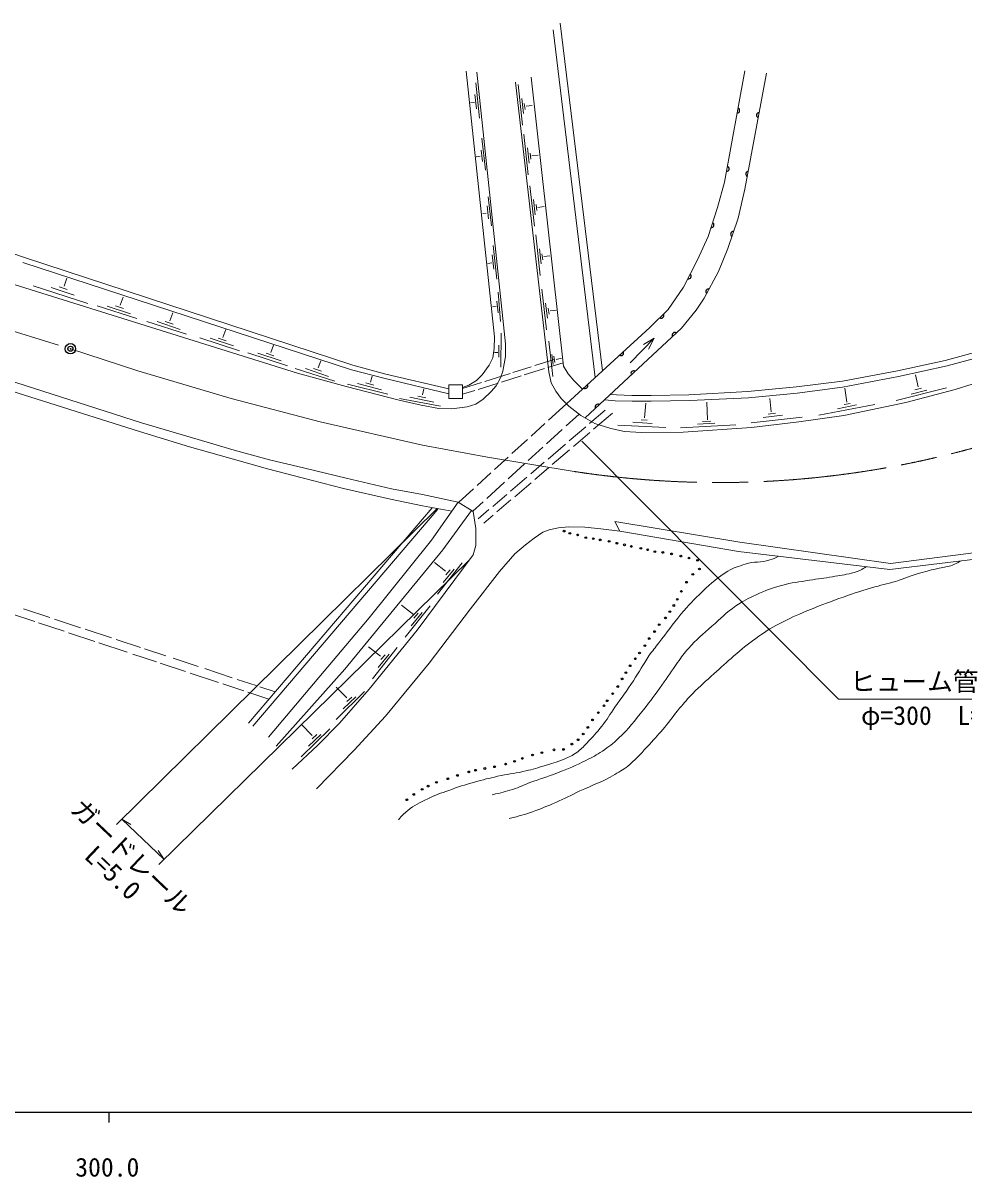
# Model space of a CAD drawing. Units: millimetres, scale not verified. Extents: x 40000 to 680000, y 20000 to 380000.
# Drawn here: x 359648 to 451178, y 198715 to 310915 of the extents above; entities that cross this region are included whole.
import ezdxf
from ezdxf.enums import TextEntityAlignment as Align

# ---------------------------------------------------------------- set-up
doc = ezdxf.new("R2010")
doc.units = ezdxf.units.MM
doc.header["$LTSCALE"] = 1000
doc.header["$PDMODE"] = 32
doc.header["$PDSIZE"] = 500
doc.linetypes.add('CHAIN', pattern=[18.5, 12, -1.5, 3.5, -1.5])
for name, color, linetype, lineweight in [('M-BGD', 7, 'Continuous', 13), ('M-BMK', 2, 'CHAIN', 13), ('M-BMK-SRVR', 3, 'Continuous', 25), ('M-STR-HTXT', 7, 'Continuous', 13), ('M-TTL-BAND', 7, 'Continuous', 25), ('M-WORK', 1, 'Continuous', 13)]:
    doc.layers.add(name, color=color, linetype=linetype, lineweight=lineweight)
doc.styles.add('ＭＳ ゴシック', font='')
doc.styles.get('ＭＳ ゴシック').set_extended_font_data('MS Gothic')

msp = doc.modelspace()

# ---------------------------------------------------------------- linework, layer by layer
at = {"layer": 'M-BGD'}
for p, q in [((416003, 277093), (411914, 310915)), ((415296, 276447), (411207, 310269)), ((405502, 280416), (402748, 306243)), ((406594, 279711), (403783, 306130)), ((409077, 305651), (412223, 277551)), ((427893, 295435), (429863, 306269)), ((429880, 294760), (431962, 306050)), ((403683, 305094), (404038, 301682)), ((407556, 305167), (410798, 276992)), ((408234, 300997), (407803, 304941)), ((403552, 303200), (403168, 303148)), ((403757, 302570), (403589, 303982)), ((408160, 303595), (408329, 302118)), ((408404, 303097), (408485, 302511)), ((318398, 301882), (359802, 288135)), ((408589, 302827), (409180, 302900)), ((404294, 299738), (404631, 296617)), ((408797, 296174), (408366, 300118)), ((404229, 298551), (404359, 297448)), ((408723, 298772), (408892, 297295)), ((404132, 297959), (403733, 297903)), ((408967, 298274), (409049, 297688)), ((409152, 298004), (409743, 298077)), ((409386, 291159), (408955, 295104)), ((427192, 292968), (427893, 295435)), ((405215, 291187), (404903, 294015)), ((429208, 291942), (429880, 294760)), ((404805, 293140), (404930, 291895)), ((409312, 293757), (409481, 292280)), ((409556, 293260), (409637, 292674)), ((409741, 292990), (410332, 293063)), ((426295, 290151), (427192, 292968)), ((404713, 292441), (404364, 292406)), ((428198, 288984), (429208, 291942)), ((409958, 286380), (409527, 290324)), ((425257, 287894), (426295, 290151)), ((405435, 287001), (405295, 288384)), ((405370, 289300), (405744, 286019)), ((409885, 288978), (410053, 287501)), ((410129, 288480), (410210, 287894)), ((427315, 286769), (428198, 288984)), ((359618, 287629), (391599, 277208)), ((359802, 288135), (391717, 277646)), ((405239, 287589), (404856, 287552)), ((410314, 288210), (410904, 288283)), ((423905, 285223), (425257, 287894)), ((425913, 284161), (427315, 286769)), ((358769, 285504), (386334, 276887)), ((360631, 285375), (365959, 283657)), ((364623, 284456), (362366, 285213)), ((363170, 285260), (363943, 285004)), ((363631, 285322), (363922, 286105)), ((410561, 281094), (410130, 285039)), ((422404, 283050), (423905, 285223)), ((369094, 283471), (369385, 284254)), ((405750, 283889), (405855, 282743)), ((406088, 281894), (405862, 284761)), ((425128, 282998), (425913, 284161)), ((366852, 283423), (370710, 282180)), ((370101, 282644), (367844, 283401)), ((368633, 283408), (369406, 283153)), ((405666, 283349), (405301, 283320)), ((410488, 283692), (410656, 282215)), ((410732, 283195), (410813, 282609)), ((410917, 282925), (411507, 282998)), ((420619, 281311), (422404, 283050)), ((423705, 281263), (425128, 282998)), ((371697, 281908), (375555, 280665)), ((374946, 281129), (372689, 281886)), ((373478, 281894), (374251, 281638)), ((373939, 281956), (374230, 282739)), ((379097, 280344), (379388, 281127)), ((406121, 277460), (406168, 280750)), ((414060, 275317), (420619, 281311)), ((414328, 272524), (423705, 281263)), ((376855, 280296), (380713, 279053)), ((380104, 279517), (377847, 280274)), ((378636, 280281), (379409, 280026)), ((383744, 278891), (384001, 279584)), ((405489, 279276), (405502, 280416)), ((405925, 279609), (405944, 278441)), ((406566, 278487), (406594, 279711)), ((411191, 276559), (410784, 279994)), ((418695, 277867), (421050, 280264)), ((421050, 280264), (420013, 279675)), ((421050, 280264), (420480, 279217)), ((381502, 278843), (385360, 277600)), ((384751, 278064), (382494, 278821)), ((383283, 278829), (384056, 278573)), ((405003, 277656), (405333, 278366)), ((405333, 278366), (405489, 279276)), ((405836, 278872), (405524, 278876)), ((406322, 277067), (406566, 278487)), ((411097, 278685), (411231, 277701)), ((411375, 277919), (411288, 278536)), ((411495, 278195), (412044, 278324)), ((449349, 278110), (453751, 279302)), ((449535, 277583), (453951, 278761)), ((354618, 277344), (371179, 272045)), ((386126, 277335), (389983, 276092)), ((389374, 276556), (387117, 277313)), ((387906, 277321), (388679, 277065)), ((388368, 277383), (388625, 278076)), ((391599, 277208), (394865, 276339)), ((391717, 277646), (394948, 276791)), ((404314, 276721), (405003, 277656)), ((407295, 276930), (409087, 277501)), ((408403, 276698), (410385, 277318)), ((409422, 277608), (411305, 278208)), ((410696, 277415), (412186, 277881)), ((412223, 277551), (412672, 276794)), ((444722, 277087), (449349, 278110)), ((444824, 276532), (449535, 277583)), ((355637, 276030), (370968, 271203)), ((386334, 276887), (391065, 275583)), ((393442, 276012), (393612, 276591)), ((394865, 276339), (401069, 274853)), ((394948, 276791), (401064, 275362)), ((403010, 275712), (403745, 276152)), ((403745, 276152), (404314, 276721)), ((404555, 276057), (407045, 276851)), ((405669, 275644), (406089, 276427)), ((406089, 276427), (406322, 277067)), ((406177, 276003), (408090, 276601)), ((410798, 276992), (411023, 275941)), ((412672, 276794), (413219, 276163)), ((413219, 276163), (414060, 275317)), ((434894, 275530), (439352, 276091)), ((439352, 276091), (444722, 277087)), ((439377, 275502), (444824, 276532)), ((446724, 275552), (446471, 276711)), ((450335, 275278), (455802, 277003)), ((391065, 275583), (396239, 274237)), ((391209, 275808), (395143, 274837)), ((394504, 275258), (392199, 275855)), ((392986, 275918), (393775, 275717)), ((398491, 274751), (398628, 275338)), ((401060, 275730), (402383, 275744)), ((401074, 274411), (401060, 275730)), ((402397, 274425), (402383, 275744)), ((402386, 275483), (403010, 275712)), ((402387, 275366), (404236, 275956)), ((402393, 274820), (403610, 275200)), ((403920, 275297), (405855, 275902)), ((404417, 274357), (405202, 275104)), ((405202, 275104), (405669, 275644)), ((411023, 275941), (411471, 275114)), ((411471, 275114), (412004, 274413)), ((412514, 273903), (414060, 275317)), ((424421, 274773), (430155, 275082)), ((430155, 275082), (434894, 275530)), ((430217, 274489), (434961, 274934)), ((434961, 274934), (439377, 275502)), ((439789, 274038), (439583, 275403)), ((444583, 274211), (449483, 275431)), ((445519, 274016), (450335, 275278)), ((447584, 275206), (446051, 274832)), ((447051, 275412), (446415, 275244)), ((396239, 274237), (398384, 273754)), ((396272, 274422), (400255, 273672)), ((399593, 274057), (397259, 274524)), ((398041, 274631), (398840, 274474)), ((401074, 274411), (402397, 274425)), ((402856, 273600), (403679, 273871)), ((403679, 273871), (404417, 274357)), ((412004, 274413), (412747, 273669)), ((416212, 274280), (417238, 274191)), ((416771, 274802), (417388, 274764)), ((417238, 274191), (418892, 274163)), ((417388, 274764), (418883, 274708)), ((418883, 274708), (420743, 274699)), ((418892, 274163), (420743, 274149)), ((420106, 272515), (420232, 273945)), ((420743, 274699), (424421, 274773)), ((420743, 274149), (424525, 274218)), ((424525, 274218), (430217, 274489)), ((426221, 272349), (426174, 274041)), ((432441, 273122), (432301, 274393)), ((437079, 272783), (442519, 273835)), ((438874, 273414), (440738, 273793)), ((439483, 272755), (445519, 274016)), ((439512, 273822), (440119, 273934)), ((398384, 273754), (400087, 273438)), ((400087, 273438), (401370, 273396)), ((401370, 273396), (402856, 273600)), ((412747, 273669), (413911, 272758)), ((413911, 272758), (415285, 271987)), ((414751, 271968), (416287, 273281)), ((415155, 271425), (416978, 272984)), ((431637, 272561), (433516, 272786)), ((432142, 272898), (432833, 272982)), ((435109, 272124), (439483, 272755)), ((371179, 272045), (376147, 270578)), ((412776, 270279), (414380, 271650)), ((415285, 271987), (416827, 271482)), ((417498, 271828), (422167, 271589)), ((418956, 272108), (420863, 271982)), ((419783, 272346), (420372, 272304)), ((423611, 271561), (428994, 271856)), ((423879, 271146), (430503, 271577)), ((425258, 271928), (426950, 272022)), ((425753, 272181), (426548, 272209)), ((430478, 272038), (435441, 272580)), ((430503, 271577), (435109, 272124)), ((370968, 271203), (375826, 269696)), ((376147, 270578), (380169, 269395)), ((413180, 269736), (414783, 271107)), ((416827, 271482), (418145, 271216)), ((418145, 271216), (419813, 271104)), ((419813, 271104), (423879, 271146)), ((375826, 269696), (379990, 268546)), ((380169, 269395), (383608, 268433)), ((410725, 268524), (412405, 269961)), ((411128, 267981), (412809, 269418)), ((379990, 268546), (383439, 267579)), ((383608, 268433), (387046, 267644)), ((409034, 267079), (410353, 268207)), ((383439, 267579), (386804, 266682)), ((387046, 267644), (391084, 266666)), ((409437, 266536), (410757, 267664)), ((386804, 266682), (390810, 265658)), ((391084, 266666), (395500, 265625)), ((407071, 265400), (408663, 266761)), ((407474, 264857), (409066, 266218)), ((390810, 265658), (395394, 264635)), ((395500, 265625), (398497, 265058)), ((398497, 265058), (401967, 264332)), ((405340, 263920), (406699, 265082)), ((381576, 242838), (399442, 263774)), ((395394, 264635), (398493, 263976)), ((398493, 263976), (401346, 263443)), ((401967, 264332), (399382, 260628)), ((401967, 264332), (403446, 263425)), ((405743, 263377), (407103, 264539)), ((381996, 242544), (400011, 263653)), ((400481, 259686), (403276, 263529)), ((403446, 263425), (403691, 261768)), ((403924, 262709), (404968, 263602)), ((404471, 262288), (405372, 263059)), ((403691, 261768), (403691, 260100)), ((410845, 261633), (410228, 261409)), ((411728, 261844), (410845, 261633)), ((412723, 261914), (411728, 261844)), ((414293, 261900), (412723, 261914)), ((415850, 261745), (414293, 261900)), ((417698, 261521), (415850, 261745)), ((417232, 262462), (429384, 260452)), ((417232, 262462), (417698, 261521)), ((417698, 261521), (429243, 259534)), ((399382, 260628), (393315, 253067)), ((409358, 260834), (408517, 260189)), ((410228, 261409), (409358, 260834)), ((429384, 260452), (444021, 258370)), ((390955, 248099), (400481, 259686)), ((403439, 259217), (397982, 251891)), ((403691, 260100), (403439, 259217)), ((407494, 259306), (406008, 257575)), ((408517, 260189), (407494, 259306)), ((429243, 259534), (443975, 257768)), ((444021, 258370), (453688, 259601)), ((400758, 257605), (399666, 258462)), ((399965, 255391), (402369, 258432)), ((443975, 257768), (453817, 258966)), ((400528, 256502), (401591, 257803)), ((400792, 257260), (401203, 257736)), ((406008, 257575), (403169, 253965)), ((359679, 253952), (362256, 253103)), ((397629, 253405), (396470, 254315)), ((396836, 251191), (399240, 254232)), ((397399, 252302), (398462, 253603)), ((403169, 253965), (399152, 248666)), ((358418, 253499), (360780, 252718)), ((361134, 252601), (363632, 251774)), ((362712, 252952), (365242, 252118)), ((393315, 253067), (383526, 241475)), ((397663, 253060), (398074, 253536)), ((364079, 251626), (366622, 250785)), ((365704, 251966), (368244, 251129)), ((397982, 251891), (393309, 246146)), ((367004, 250658), (369770, 249743)), ((368699, 250979), (371080, 250194)), ((394424, 249362), (393264, 250272)), ((370342, 249554), (372620, 248800)), ((371464, 250067), (373552, 249379)), ((374252, 249148), (376693, 248344)), ((393630, 247148), (396035, 250189)), ((394194, 248259), (395256, 249560)), ((394457, 249017), (394869, 249492)), ((372979, 248681), (375445, 247865)), ((377318, 248138), (379980, 247260)), ((384267, 240591), (390955, 248099)), ((399152, 248666), (394895, 243526)), ((375899, 247715), (378661, 246801)), ((380477, 247096), (382315, 246491)), ((379094, 246658), (381122, 245987)), ((381510, 245858), (383571, 245176)), ((382682, 246370), (384171, 245879)), ((390097, 243207), (392859, 245927)), ((391158, 245306), (390120, 246353)), ((393309, 246146), (390421, 242852)), ((390793, 244240), (392008, 245399)), ((391148, 244960), (391616, 245380)), ((394895, 243526), (391846, 240224)), ((387777, 241653), (386740, 242700)), ((390421, 242852), (388337, 240705)), ((386716, 239555), (389478, 242275)), ((387412, 240588), (388628, 241747)), ((387768, 241307), (388235, 241728)), ((388337, 240705), (385837, 238351)), ((391846, 240224), (388187, 236439)), ((373372, 229595), (372794, 230449))]:
    msp.add_line(p, q, dxfattribs=at)
at = {"layer": 'M-BGD', "lineweight": 25}
for centre in [(412286, 261515), (412841, 261292), (413598, 261142), (414393, 260880), (415122, 260778), (415795, 260656), (416664, 260525), (417421, 260338), (418159, 260179), (418823, 260021), (419748, 259843), (420412, 259703), (421113, 259516), (421889, 259441), (422739, 259301), (423646, 259086), (424431, 258899), (425263, 258675), (424805, 257310), (425450, 257833), (424197, 256544), (423295, 254884), (423692, 255656), (422568, 253679), (422950, 254278), (421537, 252411), (422144, 253073), (421081, 251743), (420143, 250378), (420566, 251063), (419216, 249099), (419619, 249664), (418705, 248421), (417925, 247139), (418294, 247753), (417002, 245706), (417501, 246395), (416161, 244528), (416481, 245014), (415617, 243863), (414594, 242426), (415048, 243153), (413641, 241224), (414139, 241784), (411298, 240245), (412232, 240283), (413042, 240800), (407466, 239124), (408213, 239410), (409210, 239747), (410120, 239971), (403004, 238096), (403665, 238264), (404568, 238432), (405515, 238600), (406593, 238856), (399052, 236720), (399864, 237086), (400979, 237435), (401901, 237759), (397656, 235910), (398473, 236409), (396990, 235393)]:
    msp.add_circle(centre, 83.5, dxfattribs=at)
for centre, start, end in [((429107, 302424), 272.37554, 67.01477), ((431266, 301962), 92.23159, 246.87082), ((428073, 296736), 272.37554, 67.01477), ((430212, 296247), 92.23159, 246.87082), ((426601, 291296), 265.00819, 59.64742), ((428736, 290386), 83.83909, 238.47832), ((424386, 286299), 255.81536, 50.45459), ((426323, 284806), 74.41638, 229.05561), ((421719, 282461), 236.91925, 31.55848), ((423057, 280582), 55.66076, 210.29999), ((417821, 278830), 235.10892, 29.74816), ((419043, 276842), 55.66076, 210.29999), ((414328, 275638), 235.10892, 29.74816), ((415568, 273604), 55.66076, 210.29999)]:
    msp.add_arc(centre, 256, start, end, dxfattribs=at)
at = {"layer": 'M-BGD'}
for points, knots in [([(396166, 233445), (396531, 233875), (396679, 234011), (397049, 234329), (397728, 234912), (398229, 235079), (399026, 235485), (399791, 235876), (400258, 236013), (401066, 236305), (402030, 236655), (402582, 236820), (403568, 237105), (404439, 237356), (404934, 237476), (405818, 237672), (406769, 237884), (407321, 237911), (408270, 238129), (409055, 238309), (409491, 238429), (410260, 238666), (411059, 238912), (411521, 239019), (412291, 239346), (412787, 239557), (413076, 239673), (413515, 239986), (413937, 240286), (414122, 240519), (414483, 240890), (415087, 241512), (415410, 241877), (415955, 242551), (416500, 243227), (416722, 243668), (417217, 244381), (417920, 245394), (418343, 245941), (419025, 246968), (419642, 247896), (419911, 248466), (420539, 249386), (420890, 249899), (421128, 250156), (421507, 250648), (422342, 251734), (422771, 252374), (423652, 253424), (424424, 254344), (424892, 254834), (425766, 255658), (426656, 256497), (427170, 256974), (428215, 257609), (428823, 257977), (429223, 258078), (429898, 258303), (430803, 258604), (431401, 258411), (432303, 258718), (432651, 258837), (432789, 258879), (433179, 259062)], [0, 0, 0, 0, 1, 1, 1, 2, 2, 2, 3, 3, 3, 4, 4, 4, 5, 5, 5, 6, 6, 6, 7, 7, 7, 8, 8, 8, 9, 9, 9, 10, 10, 10, 11, 11, 11, 12, 12, 12, 13, 13, 13, 14, 14, 14, 15, 15, 15, 16, 16, 16, 17, 17, 17, 18, 18, 18, 19, 19, 19, 20, 20, 20, 21, 21, 21, 21]), ([(406952, 233558), (408036, 233844), (408349, 233927), (409223, 234231), (410118, 234541), (410604, 234759), (411473, 235135), (412407, 235540), (412908, 235815), (413828, 236250), (415150, 236875), (415954, 237107), (417214, 237848), (417801, 238193), (418152, 238367), (418665, 238815), (419470, 239519), (419853, 239987), (420579, 240771), (421176, 241416), (421509, 241779), (422072, 242454), (422656, 243154), (422940, 243582), (423523, 244283), (424007, 244865), (424280, 245191), (424806, 245734), (425562, 246515), (426043, 246894), (426846, 247627), (427602, 248317), (428020, 248710), (428802, 249372), (429613, 250060), (430060, 250458), (430926, 251076), (431785, 251688), (432288, 252007), (433218, 252506), (434238, 253053), (434843, 253297), (435910, 253747), (437110, 254252), (437796, 254505), (439022, 254945), (440252, 255387), (440946, 255622), (442198, 255997), (443110, 256270), (443641, 256353), (444553, 256628), (445461, 256901), (445935, 257160), (446845, 257427), (447593, 257646), (448022, 257730), (448780, 257910), (449280, 258029), (449588, 258008), (450063, 258205), (450372, 258333), (450496, 258395), (450824, 258602)], [0, 0, 0, 0, 1, 1, 1, 2, 2, 2, 3, 3, 3, 4, 4, 4, 5, 5, 5, 6, 6, 6, 7, 7, 7, 8, 8, 8, 9, 9, 9, 10, 10, 10, 11, 11, 11, 12, 12, 12, 13, 13, 13, 14, 14, 14, 15, 15, 15, 16, 16, 16, 17, 17, 17, 18, 18, 18, 19, 19, 19, 20, 20, 20, 21, 21, 21, 21]), ([(405282, 235877), (406231, 236091), (406514, 236149), (407280, 236403), (407949, 236624), (408302, 236809), (408963, 237055), (410000, 237440), (410605, 237593), (411633, 238001), (412734, 238438), (413352, 238687), (414409, 239221), (415050, 239544), (415411, 239727), (416008, 240125), (416659, 240561), (417019, 240824), (417585, 241366), (418623, 242360), (419106, 243018), (420003, 244142), (420732, 245054), (421105, 245593), (421791, 246539), (422407, 247390), (422708, 247898), (423326, 248747), (423722, 249292), (423931, 249610), (424377, 250114), (425186, 251028), (425739, 251446), (426649, 252259), (427544, 253060), (428018, 253549), (429004, 254236), (429722, 254736), (430166, 254960), (430960, 255330), (431895, 255765), (432446, 255961), (433441, 256234), (434481, 256519), (435091, 256561), (436154, 256739), (437031, 256885), (437528, 256930), (438404, 257075), (439131, 257196), (439541, 257254), (440255, 257433), (440599, 257519), (440799, 257562), (441117, 257720), (441338, 257830), (441422, 257880), (441658, 258045)], [0, 0, 0, 0, 1, 1, 1, 2, 2, 2, 3, 3, 3, 4, 4, 4, 5, 5, 5, 6, 6, 6, 7, 7, 7, 8, 8, 8, 9, 9, 9, 10, 10, 10, 11, 11, 11, 12, 12, 12, 13, 13, 13, 14, 14, 14, 15, 15, 15, 16, 16, 16, 17, 17, 17, 18, 18, 18, 19, 19, 19, 19])]:
    msp.add_open_spline(points, degree=3, knots=knots, dxfattribs=at)
at = {"layer": 'M-BMK'}
for p, q in [((316245, 294001), (364252, 279249)), ((364252, 279249), (370800, 277084)), ((370800, 277084), (379892, 274423)), ((379892, 274423), (388535, 272131)), ((388535, 272131), (398503, 269881)), ((398503, 269881), (404835, 268701)), ((404835, 268701), (413253, 267314))]:
    msp.add_line(p, q, dxfattribs=at)
msp.add_arc((427350, 358935), 92699, 261.25297, 291.96277, dxfattribs=at)
at = {"layer": 'M-BMK-SRVR'}
msp.add_circle((364252, 279249), 500, dxfattribs=at)
msp.add_point((364252, 279249), dxfattribs=at)
at = {"layer": 'M-STR-HTXT'}
for p, q in [((413992, 270250), (438983, 245162)), ((399918, 263710), (368725, 232989)), ((403013, 258646), (372845, 229080)), ((438983, 245162), (466483, 245162)), ((369249, 233506), (373372, 229595)), ((369249, 233506), (370147, 232999))]:
    msp.add_line(p, q, dxfattribs=at)
at = {"layer": 'M-TTL-BAND'}
for p, q in [((40000, 205000), (579000, 205000)), ((368000, 205000), (368000, 204000))]:
    msp.add_line(p, q, dxfattribs=at)
at = {"layer": 'M-WORK'}
for p, q in [((410766, 272306), (412514, 273903)), ((412468, 271740), (413734, 272897)), ((409068, 270754), (410404, 271975)), ((407203, 269049), (408706, 270423)), ((410570, 270004), (412107, 271409)), ((408797, 268384), (410208, 269674)), ((405510, 267501), (406841, 268718)), ((403824, 265960), (405148, 267170)), ((406832, 266588), (408435, 268053)), ((404763, 264696), (406471, 266258)), ((402012, 264304), (403462, 265629)), ((403401, 263452), (404401, 264366))]:
    msp.add_line(p, q, dxfattribs=at)

# ---------------------------------------------------------------- texts
at = {"layer": 'M-STR-HTXT', "style": 'ＭＳ ゴシック'}
for s, p in [('ヒューム管', (440098, 245425)), ('φ=300  L=18.2', (441165, 242118))]:
    msp.add_text(s, height=1833, dxfattribs=at).set_placement(p, align=Align.BOTTOM_LEFT)
for s, p in [('ガードレール', (363771, 233945)), ('L=5.0', (365115, 229386))]:
    msp.add_text(s, height=1833, rotation=316.511, dxfattribs=at).set_placement(p, align=Align.BOTTOM_LEFT)
at = {"layer": 'M-TTL-BAND', "style": 'ＭＳ ゴシック'}
msp.add_text('300.0', height=1833, dxfattribs=at).set_placement((367844, 198195), align=Align.BOTTOM_CENTER)

doc.saveas('drawing.dxf')
